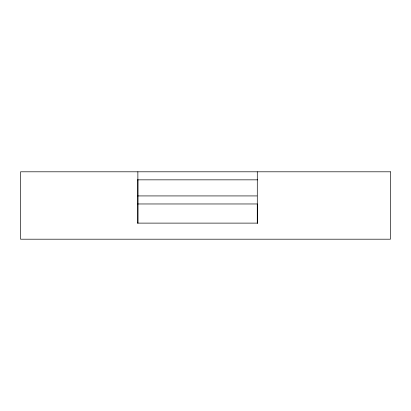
<?xml version="1.0" encoding="UTF-8"?>
<svg xmlns="http://www.w3.org/2000/svg" width="411" height="411" viewBox="0 0 411 411"><rect width="100%" height="100%" fill="white"/><g stroke="black" fill="none" stroke-linecap="round" stroke-linejoin="round"><path stroke-width="0.62" d="M257.286 203.969L257.286 223.116L257.286 171.803M137.628 179.843L257.666 179.843M137.757 195.929L256.952 195.929M137.757 203.969L256.952 203.969M137.628 223.116L257.666 223.116M137.87 179.843L137.87 223.116L137.87 171.803M390.45 171.803L20.55 171.803L20.55 239.197L390.45 239.197L390.45 171.803"/></g></svg>
